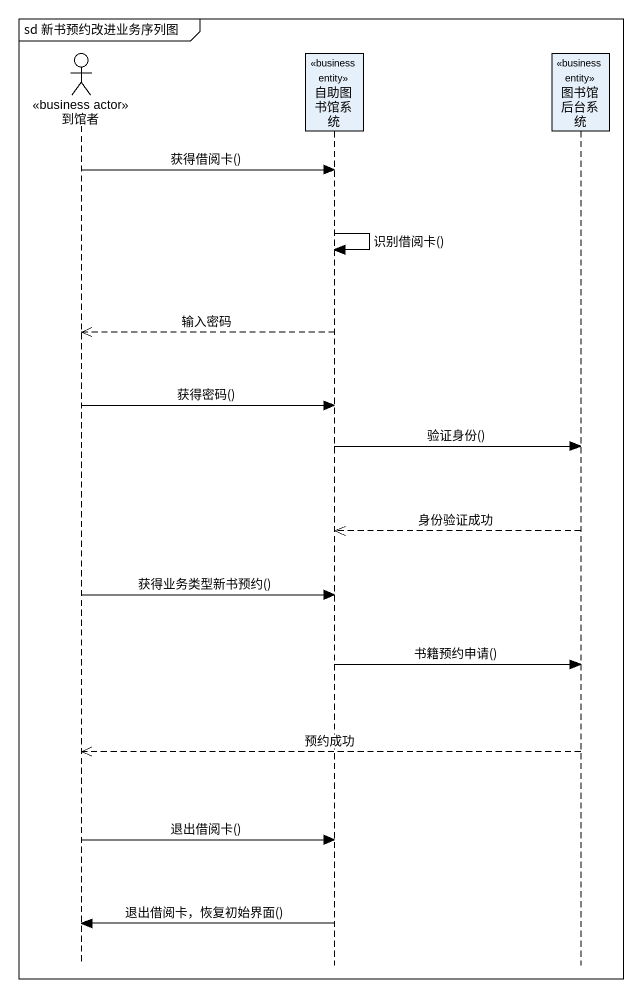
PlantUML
@startuml
mainframe sd 新书预约改进业务序列图
hide footbox
actor 到馆者 <<business actor>>
participant 自助图书馆系统 <<business entity>>
participant 图书馆后台系统 <<business entity>>

到馆者 -> 自助图书馆系统 : 获得借阅卡()
自助图书馆系统 -> 自助图书馆系统 : 识别借阅卡()
自助图书馆系统 -->> 到馆者 : 输入密码
到馆者 -> 自助图书馆系统 : 获得密码()
自助图书馆系统 -> 图书馆后台系统 : 验证身份()
图书馆后台系统 -->> 自助图书馆系统 : 身份验证成功
到馆者 -> 自助图书馆系统 : 获得业务类型新书预约()
自助图书馆系统 -> 图书馆后台系统 : 书籍预约申请()
图书馆后台系统 -->> 到馆者 : 预约成功
到馆者 -> 自助图书馆系统 : 退出借阅卡()
自助图书馆系统 -> 到馆者 : 退出借阅卡，恢复初始界面()
@enduml
